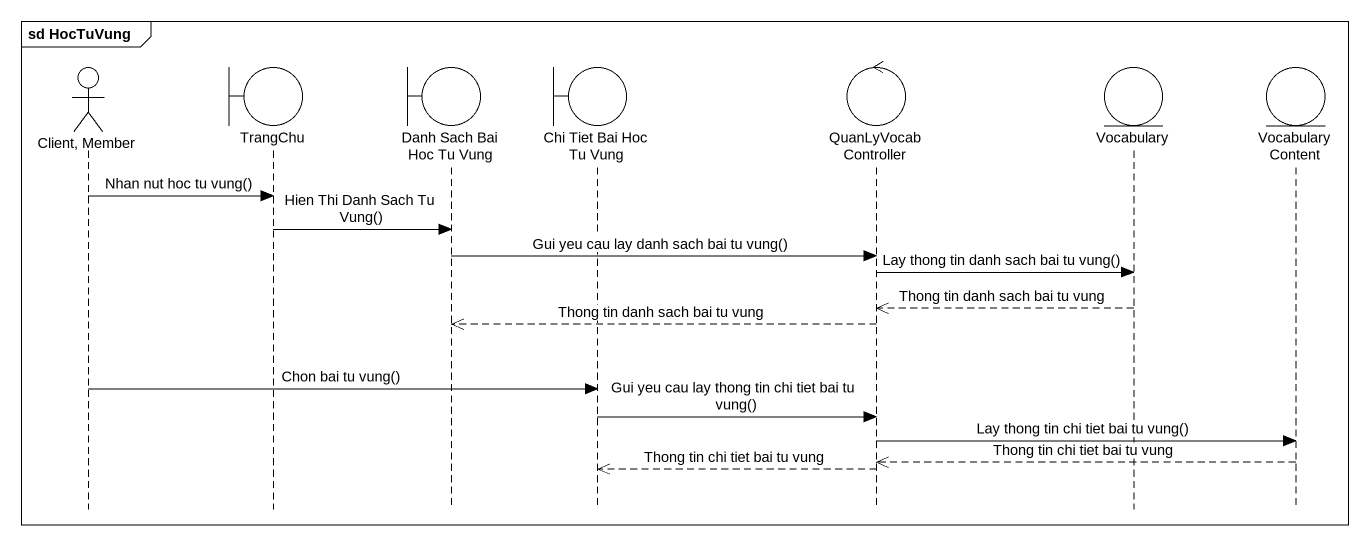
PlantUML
@startuml
mainframe sd HocTuVung
hide footbox
actor "Client, Member" as Client_Member
boundary TrangChu
boundary "Danh Sach Bai Hoc Tu Vung" as Danh_Sach_Bai_Hoc_Tu_Vung
boundary "Chi Tiet Bai Hoc Tu Vung" as Chi_Tiet_Bai_Hoc_Tu_Vung
control "QuanLyVocab Controller" as QuanLyVocab_Controller
entity Vocabulary
entity "Vocabulary Content" as Vocabulary_Content

Client_Member -> TrangChu : Nhan nut hoc tu vung()
TrangChu -> Danh_Sach_Bai_Hoc_Tu_Vung : Hien Thi Danh Sach Tu Vung()
Danh_Sach_Bai_Hoc_Tu_Vung -> QuanLyVocab_Controller : Gui yeu cau lay danh sach bai tu vung()
QuanLyVocab_Controller -> Vocabulary : Lay thong tin danh sach bai tu vung()
Vocabulary -->> QuanLyVocab_Controller : Thong tin danh sach bai tu vung
QuanLyVocab_Controller -->> Danh_Sach_Bai_Hoc_Tu_Vung : Thong tin danh sach bai tu vung
Client_Member -> Chi_Tiet_Bai_Hoc_Tu_Vung : Chon bai tu vung()
Chi_Tiet_Bai_Hoc_Tu_Vung -> QuanLyVocab_Controller : Gui yeu cau lay thong tin chi tiet bai tu vung()
QuanLyVocab_Controller -> Vocabulary_Content : Lay thong tin chi tiet bai tu vung()
Vocabulary_Content -->> QuanLyVocab_Controller : Thong tin chi tiet bai tu vung
QuanLyVocab_Controller -->> Chi_Tiet_Bai_Hoc_Tu_Vung : Thong tin chi tiet bai tu vung
@enduml
